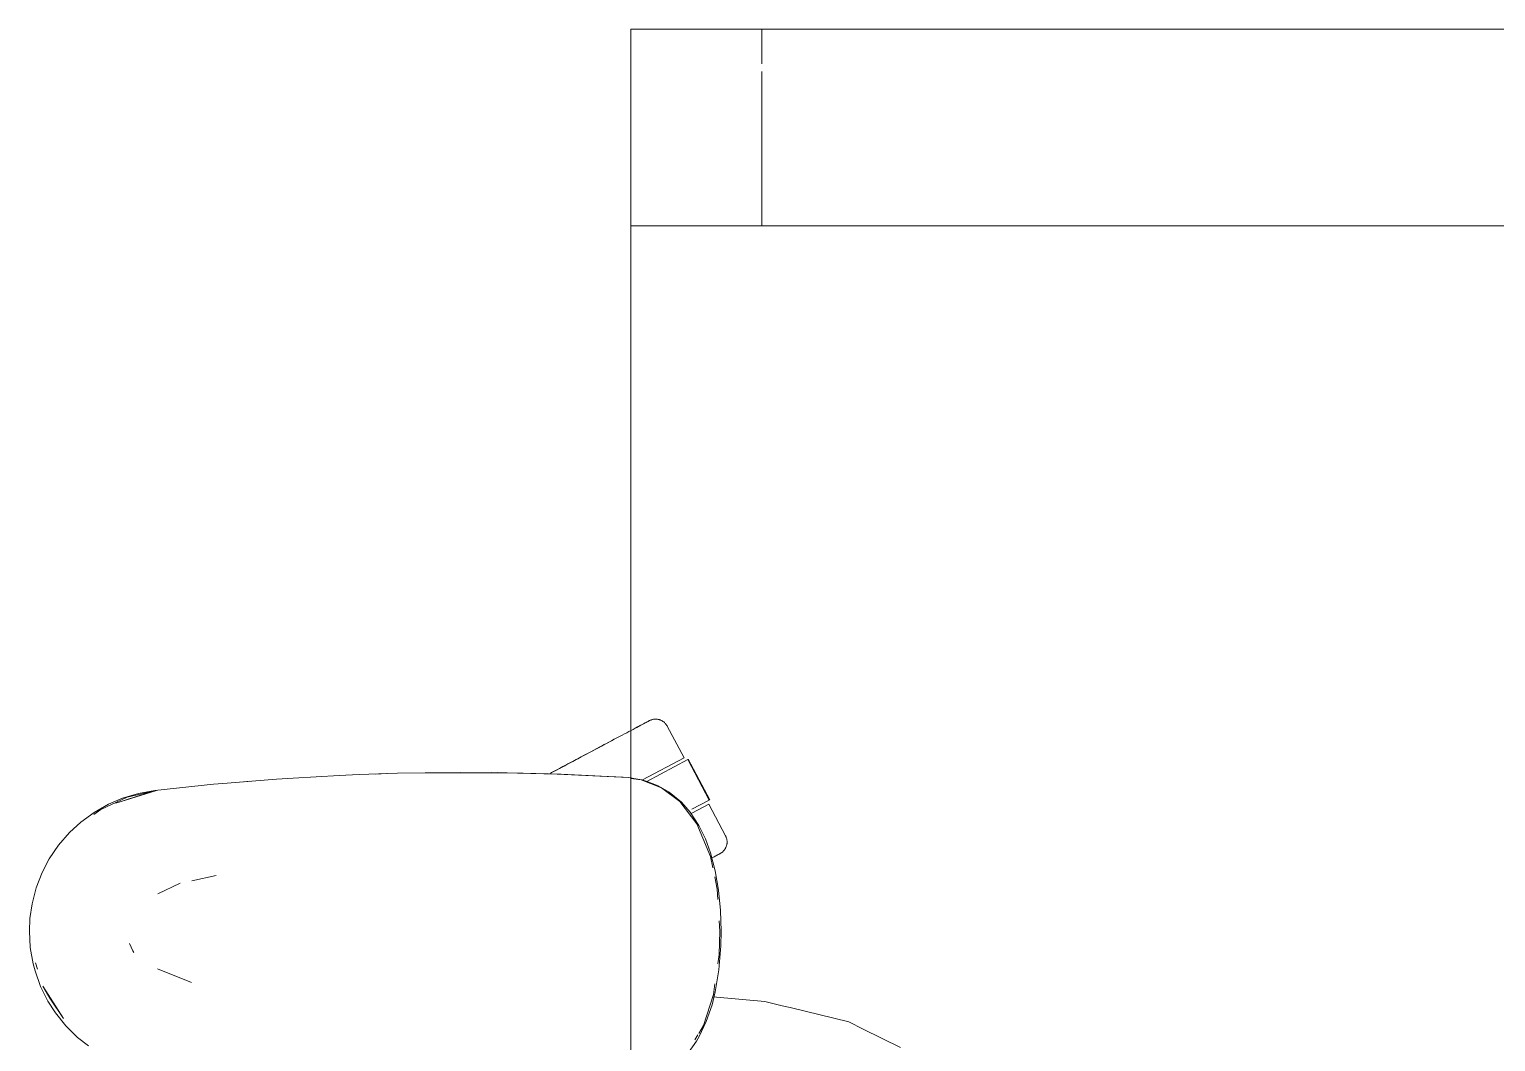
# Model space of a CAD drawing. Header units: millimetres. Extents: x 155927 to 317870, y -36033 to 97293.
# Drawn here: x 169171.1 to 169619.1, y 10675.4 to 10984.7 of the extents above; entities that cross this region are included whole.
import ezdxf

# ---------------------------------------------------------------- set-up
doc = ezdxf.new("R2010")
doc.units = ezdxf.units.MM
doc.header["$MEASUREMENT"] = 0
doc.layers.add('G-IMPT', color=8, linetype='CONTINUOUS', lineweight=9)
doc.layers.add('I-FURN', color=8, linetype='CONTINUOUS', lineweight=9)

msp = doc.modelspace()

# ---------------------------------------------------------------- linework, layer by layer
at = {"layer": 'G-IMPT'}
for p, q in [((169251.64, 10755.95), (169265.78, 10756.76)), ((169271.8, 10757.01), (169265.78, 10756.76)), ((169271.8, 10757.01), (169283.56, 10757.4)), ((169276.69, 10757.15), (169278.62, 10757.26)), ((169278.62, 10757.26), (169280.12, 10757.28)), ((169291.98, 10757.57), (169283.56, 10757.4)), ((169291.98, 10757.57), (169302.78, 10757.65)), ((169291.98, 10757.57), (169312.17, 10757.61)), ((169291.98, 10757.57), (169322, 10757.45)), ((169322, 10757.45), (169302.78, 10757.65)), ((169312.17, 10757.61), (169322, 10757.45)), ((169312.17, 10757.61), (169333.56, 10757.11)), ((169312.17, 10757.61), (169332.35, 10757.15)), ((169312.17, 10757.57), (169314.2, 10757.59)), ((169314.2, 10757.59), (169316.11, 10757.52)), ((169322, 10757.45), (169333.56, 10757.11)), ((169333.56, 10757.11), (169332.35, 10757.15)), ((169332.35, 10757.15), (169354.14, 10756.06)), ((169332.35, 10757.15), (169352.53, 10756.17)), ((169333.56, 10757.11), (169354.14, 10756.06)), ((169209.95, 10752.12), (169197.49, 10748.29)), ((169200.98, 10750.08), (169209.39, 10751.99)), ((169209.44, 10752.12), (169204.4, 10751.23)), ((169209.95, 10752.12), (169206.64, 10751.21)), ((169227.37, 10754.03), (169209.44, 10752.12)), ((169231.5, 10754.37), (169227.37, 10754.03)), ((169246.55, 10755.62), (169231.5, 10754.37)), ((169238.37, 10754.97), (169236.69, 10754.8)), ((169246.55, 10755.62), (169251.64, 10755.95)), ((169354.14, 10756.06), (169352.53, 10756.17)), ((169354.14, 10756.06), (169355.78, 10755.81)), ((169358, 10755.34), (169354.83, 10755.82)), ((169358.18, 10755.36), (169355.78, 10755.81)), ((169358, 10755.34), (169364.2, 10752.93)), ((169358.18, 10755.36), (169359.52, 10754.99)), ((169363.17, 10753.6), (169359.52, 10754.99)), ((169363.17, 10753.6), (169366.6, 10751.64)), ((169364.2, 10752.93), (169369.82, 10748.76)), ((169195.3, 10747.95), (169190.85, 10745.44)), ((169200.98, 10750.08), (169192.92, 10746.34)), ((169195.3, 10747.95), (169199.53, 10749.76)), ((169197.49, 10748.29), (169206.64, 10751.21)), ((169199.53, 10749.76), (169204.4, 10751.23)), ((169366.6, 10751.64), (169370.34, 10748.57)), ((169369.82, 10748.76), (169375.04, 10741.97)), ((169373.01, 10745.53), (169370.34, 10748.57)), ((169186.77, 10742.44), (169190.85, 10745.44)), ((169190.81, 10744.75), (169192.92, 10746.34)), ((169375.66, 10741.48), (169373.01, 10745.53)), ((169180.01, 10735.44), (169183.33, 10739.28)), ((169186.77, 10742.44), (169183.33, 10739.28)), ((169375.04, 10741.97), (169376.88, 10737.58)), ((169375.66, 10741.48), (169377.65, 10737.41)), ((169177.18, 10731.27), (169180.01, 10735.44)), ((169379.21, 10731.96), (169376.88, 10737.58)), ((169379.23, 10733.07), (169377.65, 10737.41)), ((169177.18, 10731.27), (169174.99, 10727.11)), ((169379.21, 10731.96), (169379.91, 10728.49)), ((169379.23, 10733.07), (169380.66, 10727.59)), ((169174.99, 10727.11), (169173.16, 10722.4)), ((169228.16, 10726.15), (169220.72, 10724.58)), ((169380.48, 10725.75), (169381.25, 10722)), ((169381.66, 10721.66), (169380.66, 10727.59)), ((169171.9, 10717.53), (169173.16, 10722.4)), ((169210.32, 10720.55), (169217.11, 10723.82)), ((169381.25, 10722), (169381.44, 10718.79)), ((169381.66, 10721.66), (169382.23, 10715.51)), ((169171.9, 10717.53), (169171.25, 10713.02)), ((169171.08, 10709.17), (169171.25, 10713.02)), ((169381.84, 10712.28), (169382.03, 10709.17)), ((169382.41, 10709.17), (169382.23, 10715.51)), ((169171.08, 10709.17), (169171.37, 10704.13)), ((169381.8, 10702.01), (169382.03, 10709.17)), ((169382.32, 10704.66), (169382.41, 10709.17)), ((169171.37, 10704.13), (169172.25, 10699.18)), ((169201.69, 10705.34), (169202.71, 10703.12)), ((169202.71, 10703.12), (169203, 10702.67)), ((169382.32, 10704.66), (169381.74, 10697.35)), ((169172.25, 10699.18), (169172.82, 10697.05)), ((169173.62, 10697.49), (169173, 10699.52)), ((169381.8, 10702.01), (169381.41, 10699.22)), ((169174.53, 10692.28), (169172.82, 10697.05)), ((169220.66, 10693.45), (169210.23, 10697.6)), ((169380.62, 10690.59), (169381.74, 10697.35)), ((169174.53, 10692.28), (169176.77, 10687.77)), ((169175.17, 10692.38), (169177.33, 10688.7)), ((169175.17, 10692.38), (169181.5, 10682.43)), ((169380.07, 10689.75), (169377.04, 10680.35)), ((169379.65, 10686.66), (169380.62, 10690.59)), ((169380.54, 10693.04), (169380.07, 10689.75)), ((169176.77, 10687.77), (169179.03, 10684.22)), ((169177.33, 10688.7), (169181.5, 10682.43)), ((169379.65, 10686.66), (169377.91, 10681.57)), ((169379.94, 10689.13), (169395.82, 10687.68)), ((169395.82, 10687.68), (169401.11, 10686.38)), ((169403.48, 10685.8), (169401.11, 10686.38)), ((169421.42, 10681.4), (169403.48, 10685.8)), ((169182.22, 10680.25), (169179.03, 10684.22)), ((169377.04, 10680.35), (169375.58, 10677.9)), ((169377.91, 10681.57), (169375.7, 10676.94)), ((169425.79, 10679.25), (169421.42, 10681.4)), ((169182.22, 10680.25), (169185.83, 10676.7)), ((169185.83, 10676.7), (169189.14, 10674.08)), ((169375.3, 10677.43), (169374.44, 10675.99)), ((169375.7, 10676.94), (169374.9, 10675.56)), ((169425.79, 10679.25), (169437.25, 10673.61)), ((169372.45, 10672.11), (169374.9, 10675.56))]:
    msp.add_line(p, q, dxfattribs=at)
at = {"layer": 'I-FURN'}
for p, q in [((169354.83, 10984.71), (170154.83, 10984.71)), ((169394.83, 10984.71), (169354.83, 10984.71)), ((169354.83, 10984.71), (169354.83, 10924.71)), ((169354.83, 10924.71), (169354.83, 10984.71)), ((170154.83, 10984.71), (169354.83, 10984.71)), ((169354.83, 10984.71), (169354.83, 9384.71)), ((169354.83, 9384.71), (169354.83, 10984.71)), ((169354.83, 10984.71), (170154.83, 10984.71)), ((170114.83, 10984.71), (169394.83, 10984.71)), ((169394.83, 10984.71), (169394.83, 10974.13)), ((169394.83, 10984.71), (169394.83, 10974.13)), ((169394.83, 10971.81), (169394.83, 10924.71)), ((169394.83, 10971.81), (169394.83, 10924.71)), ((169354.83, 10924.71), (169394.83, 10924.71)), ((169789.83, 10924.71), (169354.83, 10924.71)), ((169394.83, 10924.71), (170114.83, 10924.71)), ((169354.28, 10770.15), (169353.6, 10769.79)), ((169354.93, 10770.5), (169354.28, 10770.15)), ((169355.54, 10770.82), (169354.93, 10770.5)), ((169356.13, 10771.13), (169355.54, 10770.82)), ((169355.81, 10770.97), (169356.38, 10771.27)), ((169356.68, 10771.43), (169356.13, 10771.13)), ((169356.38, 10771.27), (169356.92, 10771.56)), ((169357.19, 10771.7), (169356.68, 10771.43)), ((169356.92, 10771.56), (169357.42, 10771.82)), ((169357.68, 10771.96), (169357.19, 10771.7)), ((169357.42, 10771.82), (169357.89, 10772.07)), ((169358.12, 10772.2), (169357.68, 10771.96)), ((169357.89, 10772.07), (169358.32, 10772.3)), ((169358.53, 10772.41), (169358.12, 10772.2)), ((169358.32, 10772.3), (169358.71, 10772.51)), ((169358.91, 10772.61), (169358.53, 10772.41)), ((169358.71, 10772.51), (169359.06, 10772.7)), ((169359.24, 10772.79), (169358.91, 10772.61)), ((169359.06, 10772.7), (169359.38, 10772.87)), ((169359.54, 10772.95), (169359.24, 10772.79)), ((169359.38, 10772.87), (169359.66, 10773.01)), ((169359.8, 10773.09), (169359.54, 10772.95)), ((169359.66, 10773.01), (169359.9, 10773.14)), ((169360.02, 10773.2), (169359.8, 10773.09)), ((169359.9, 10773.14), (169360.1, 10773.25)), ((169360.2, 10773.3), (169360.02, 10773.2)), ((169360.1, 10773.25), (169360.26, 10773.34)), ((169360.34, 10773.37), (169360.2, 10773.3)), ((169360.26, 10773.34), (169360.39, 10773.4)), ((169360.44, 10773.43), (169360.34, 10773.37)), ((169360.39, 10773.4), (169360.47, 10773.44)), ((169360.5, 10773.46), (169360.44, 10773.43)), ((169360.47, 10773.44), (169360.51, 10773.47)), ((169360.52, 10773.47), (169360.5, 10773.46)), ((169360.51, 10773.47), (169360.52, 10773.47)), ((169360.52, 10773.47), (169360.66, 10773.54)), ((169360.66, 10773.54), (169360.81, 10773.61)), ((169360.81, 10773.61), (169360.96, 10773.67)), ((169360.96, 10773.67), (169361.11, 10773.72)), ((169361.11, 10773.72), (169361.26, 10773.77)), ((169361.26, 10773.77), (169361.42, 10773.82)), ((169361.42, 10773.82), (169361.57, 10773.85)), ((169361.57, 10773.85), (169361.73, 10773.88)), ((169361.73, 10773.88), (169361.89, 10773.91)), ((169361.89, 10773.91), (169362.05, 10773.92)), ((169362.05, 10773.92), (169362.21, 10773.94)), ((169362.21, 10773.94), (169362.37, 10773.94)), ((169362.37, 10773.94), (169362.53, 10773.94)), ((169362.53, 10773.94), (169362.7, 10773.93)), ((169362.7, 10773.93), (169362.86, 10773.92)), ((169362.86, 10773.92), (169363.02, 10773.89)), ((169363.02, 10773.89), (169363.17, 10773.87)), ((169363.17, 10773.87), (169363.33, 10773.83)), ((169363.33, 10773.83), (169363.49, 10773.79)), ((169363.49, 10773.79), (169363.64, 10773.75)), ((169363.64, 10773.75), (169363.8, 10773.69)), ((169363.8, 10773.69), (169363.95, 10773.64)), ((169363.95, 10773.64), (169364.09, 10773.57)), ((169364.09, 10773.57), (169364.24, 10773.5)), ((169364.24, 10773.5), (169364.38, 10773.43)), ((169364.38, 10773.43), (169364.52, 10773.34)), ((169364.52, 10773.34), (169364.66, 10773.26)), ((169364.66, 10773.26), (169364.79, 10773.16)), ((169364.79, 10773.16), (169364.92, 10773.07)), ((169364.92, 10773.07), (169365.04, 10772.96)), ((169365.04, 10772.96), (169365.16, 10772.86)), ((169365.16, 10772.86), (169365.28, 10772.74)), ((169365.28, 10772.74), (169365.39, 10772.63)), ((169365.39, 10772.63), (169365.49, 10772.51)), ((169365.49, 10772.51), (169365.59, 10772.38)), ((169365.59, 10772.38), (169365.69, 10772.25)), ((169365.69, 10772.25), (169365.78, 10772.12)), ((169365.78, 10772.12), (169365.87, 10771.98)), ((169365.87, 10771.98), (169365.95, 10771.84)), ((169365.95, 10771.84), (169365.97, 10771.8)), ((169371.12, 10762.12), (169365.97, 10771.8)), ((169345.42, 10765.44), (169344.49, 10764.95)), ((169344.92, 10765.17), (169345.84, 10765.67)), ((169346.33, 10765.93), (169345.42, 10765.44)), ((169345.84, 10765.67), (169346.75, 10766.15)), ((169347.23, 10766.4), (169346.33, 10765.93)), ((169346.75, 10766.15), (169347.63, 10766.62)), ((169348.1, 10766.87), (169347.23, 10766.4)), ((169347.63, 10766.62), (169348.5, 10767.08)), ((169348.96, 10767.32), (169348.1, 10766.87)), ((169348.5, 10767.08), (169349.35, 10767.53)), ((169349.8, 10767.77), (169348.96, 10767.32)), ((169350.61, 10768.2), (169349.8, 10767.77)), ((169351.4, 10768.62), (169350.61, 10768.2)), ((169352.16, 10769.02), (169351.4, 10768.62)), ((169352.89, 10769.42), (169352.16, 10769.02)), ((169353.6, 10769.79), (169352.89, 10769.42)), ((169336.11, 10760.49), (169337.12, 10761.03)), ((169337.66, 10761.31), (169336.66, 10760.78)), ((169337.12, 10761.03), (169338.12, 10761.56)), ((169338.66, 10761.85), (169337.66, 10761.31)), ((169338.12, 10761.56), (169339.12, 10762.09)), ((169339.65, 10762.37), (169338.66, 10761.85)), ((169339.12, 10762.09), (169340.11, 10762.62)), ((169340.64, 10762.9), (169339.65, 10762.37)), ((169340.11, 10762.62), (169341.09, 10763.14)), ((169341.62, 10763.42), (169340.64, 10762.9)), ((169341.09, 10763.14), (169342.06, 10763.66)), ((169342.59, 10763.94), (169341.62, 10763.42)), ((169342.06, 10763.66), (169343.03, 10764.17)), ((169343.54, 10764.44), (169342.59, 10763.94)), ((169343.03, 10764.17), (169343.98, 10764.68)), ((169344.49, 10764.95), (169343.54, 10764.44)), ((169343.98, 10764.68), (169344.92, 10765.17)), ((169371.12, 10762.12), (169358.45, 10755.38)), ((169359.73, 10754.93), (169372.24, 10761.58)), ((169372.24, 10761.58), (169378.81, 10749.22)), ((169378.98, 10749.31), (169372.41, 10761.67)), ((169330.12, 10757.31), (169331.11, 10757.83)), ((169330.65, 10757.59), (169330.41, 10757.46)), ((169331.64, 10758.12), (169330.65, 10757.59)), ((169331.11, 10757.83), (169332.1, 10758.36)), ((169332.64, 10758.65), (169331.64, 10758.12)), ((169332.1, 10758.36), (169333.1, 10758.89)), ((169333.64, 10759.18), (169332.64, 10758.65)), ((169333.1, 10758.89), (169334.1, 10759.42)), ((169334.65, 10759.71), (169333.64, 10759.18)), ((169334.1, 10759.42), (169335.11, 10759.96)), ((169335.65, 10760.25), (169334.65, 10759.71)), ((169335.11, 10759.96), (169336.11, 10760.49)), ((169336.66, 10760.78), (169335.65, 10760.25)), ((169378.63, 10747.99), (169373.44, 10745.23)), ((169378.81, 10749.22), (169373.52, 10746.41)), ((169383.78, 10738.3), (169378.63, 10747.99)), ((169383.47, 10734.03), (169383.38, 10733.9)), ((169383.57, 10734.17), (169383.47, 10734.03)), ((169383.65, 10734.3), (169383.57, 10734.17)), ((169383.73, 10734.44), (169383.65, 10734.3)), ((169383.81, 10734.58), (169383.73, 10734.44)), ((169383.78, 10738.3), (169383.85, 10738.16)), ((169383.88, 10734.73), (169383.81, 10734.58)), ((169383.85, 10738.16), (169383.92, 10738.01)), ((169383.95, 10734.87), (169383.88, 10734.73)), ((169383.92, 10738.01), (169383.98, 10737.86)), ((169384, 10735.02), (169383.95, 10734.87)), ((169383.98, 10737.86), (169384.03, 10737.71)), ((169384.06, 10735.18), (169384, 10735.02)), ((169384.03, 10737.71), (169384.08, 10737.56)), ((169384.1, 10735.33), (169384.06, 10735.18)), ((169384.08, 10737.56), (169384.13, 10737.4)), ((169384.14, 10735.49), (169384.1, 10735.33)), ((169384.13, 10737.4), (169384.16, 10737.25)), ((169384.18, 10735.65), (169384.14, 10735.49)), ((169384.16, 10737.25), (169384.19, 10737.09)), ((169384.2, 10735.8), (169384.18, 10735.65)), ((169384.19, 10737.09), (169384.22, 10736.93)), ((169384.23, 10735.96), (169384.2, 10735.8)), ((169384.22, 10736.93), (169384.23, 10736.77)), ((169384.23, 10736.77), (169384.25, 10736.61)), ((169384.24, 10736.12), (169384.23, 10735.96)), ((169384.25, 10736.29), (169384.24, 10736.12)), ((169384.25, 10736.61), (169384.25, 10736.45)), ((169384.25, 10736.45), (169384.25, 10736.29)), ((169379.48, 10731.45), (169379.91, 10731.68)), ((169380.13, 10731.8), (169379.72, 10731.58)), ((169379.91, 10731.68), (169380.3, 10731.89)), ((169380.5, 10732), (169380.13, 10731.8)), ((169380.3, 10731.89), (169380.66, 10732.08)), ((169380.84, 10732.17), (169380.5, 10732)), ((169380.66, 10732.08), (169380.98, 10732.25)), ((169381.13, 10732.33), (169380.84, 10732.17)), ((169380.98, 10732.25), (169381.26, 10732.4)), ((169381.39, 10732.47), (169381.13, 10732.33)), ((169381.26, 10732.4), (169381.5, 10732.53)), ((169381.61, 10732.59), (169381.39, 10732.47)), ((169381.5, 10732.53), (169381.7, 10732.63)), ((169381.79, 10732.68), (169381.61, 10732.59)), ((169381.7, 10732.63), (169381.86, 10732.72)), ((169381.93, 10732.76), (169381.79, 10732.68)), ((169381.86, 10732.72), (169381.98, 10732.78)), ((169382.03, 10732.81), (169381.93, 10732.76)), ((169381.98, 10732.78), (169382.06, 10732.83)), ((169382.09, 10732.84), (169382.03, 10732.81)), ((169382.06, 10732.83), (169382.11, 10732.85)), ((169382.11, 10732.85), (169382.09, 10732.84)), ((169382.15, 10732.87), (169382.11, 10732.85)), ((169382.11, 10732.85), (169382.11, 10732.85)), ((169382.29, 10732.95), (169382.15, 10732.87)), ((169382.43, 10733.04), (169382.29, 10732.95)), ((169382.56, 10733.13), (169382.43, 10733.04)), ((169382.69, 10733.23), (169382.56, 10733.13)), ((169382.81, 10733.33), (169382.69, 10733.23)), ((169382.94, 10733.43), (169382.81, 10733.33)), ((169383.05, 10733.55), (169382.94, 10733.43)), ((169383.17, 10733.66), (169383.05, 10733.55)), ((169383.27, 10733.78), (169383.17, 10733.66)), ((169383.38, 10733.9), (169383.27, 10733.78))]:
    msp.add_line(p, q, dxfattribs=at)

doc.saveas('drawing.dxf')
